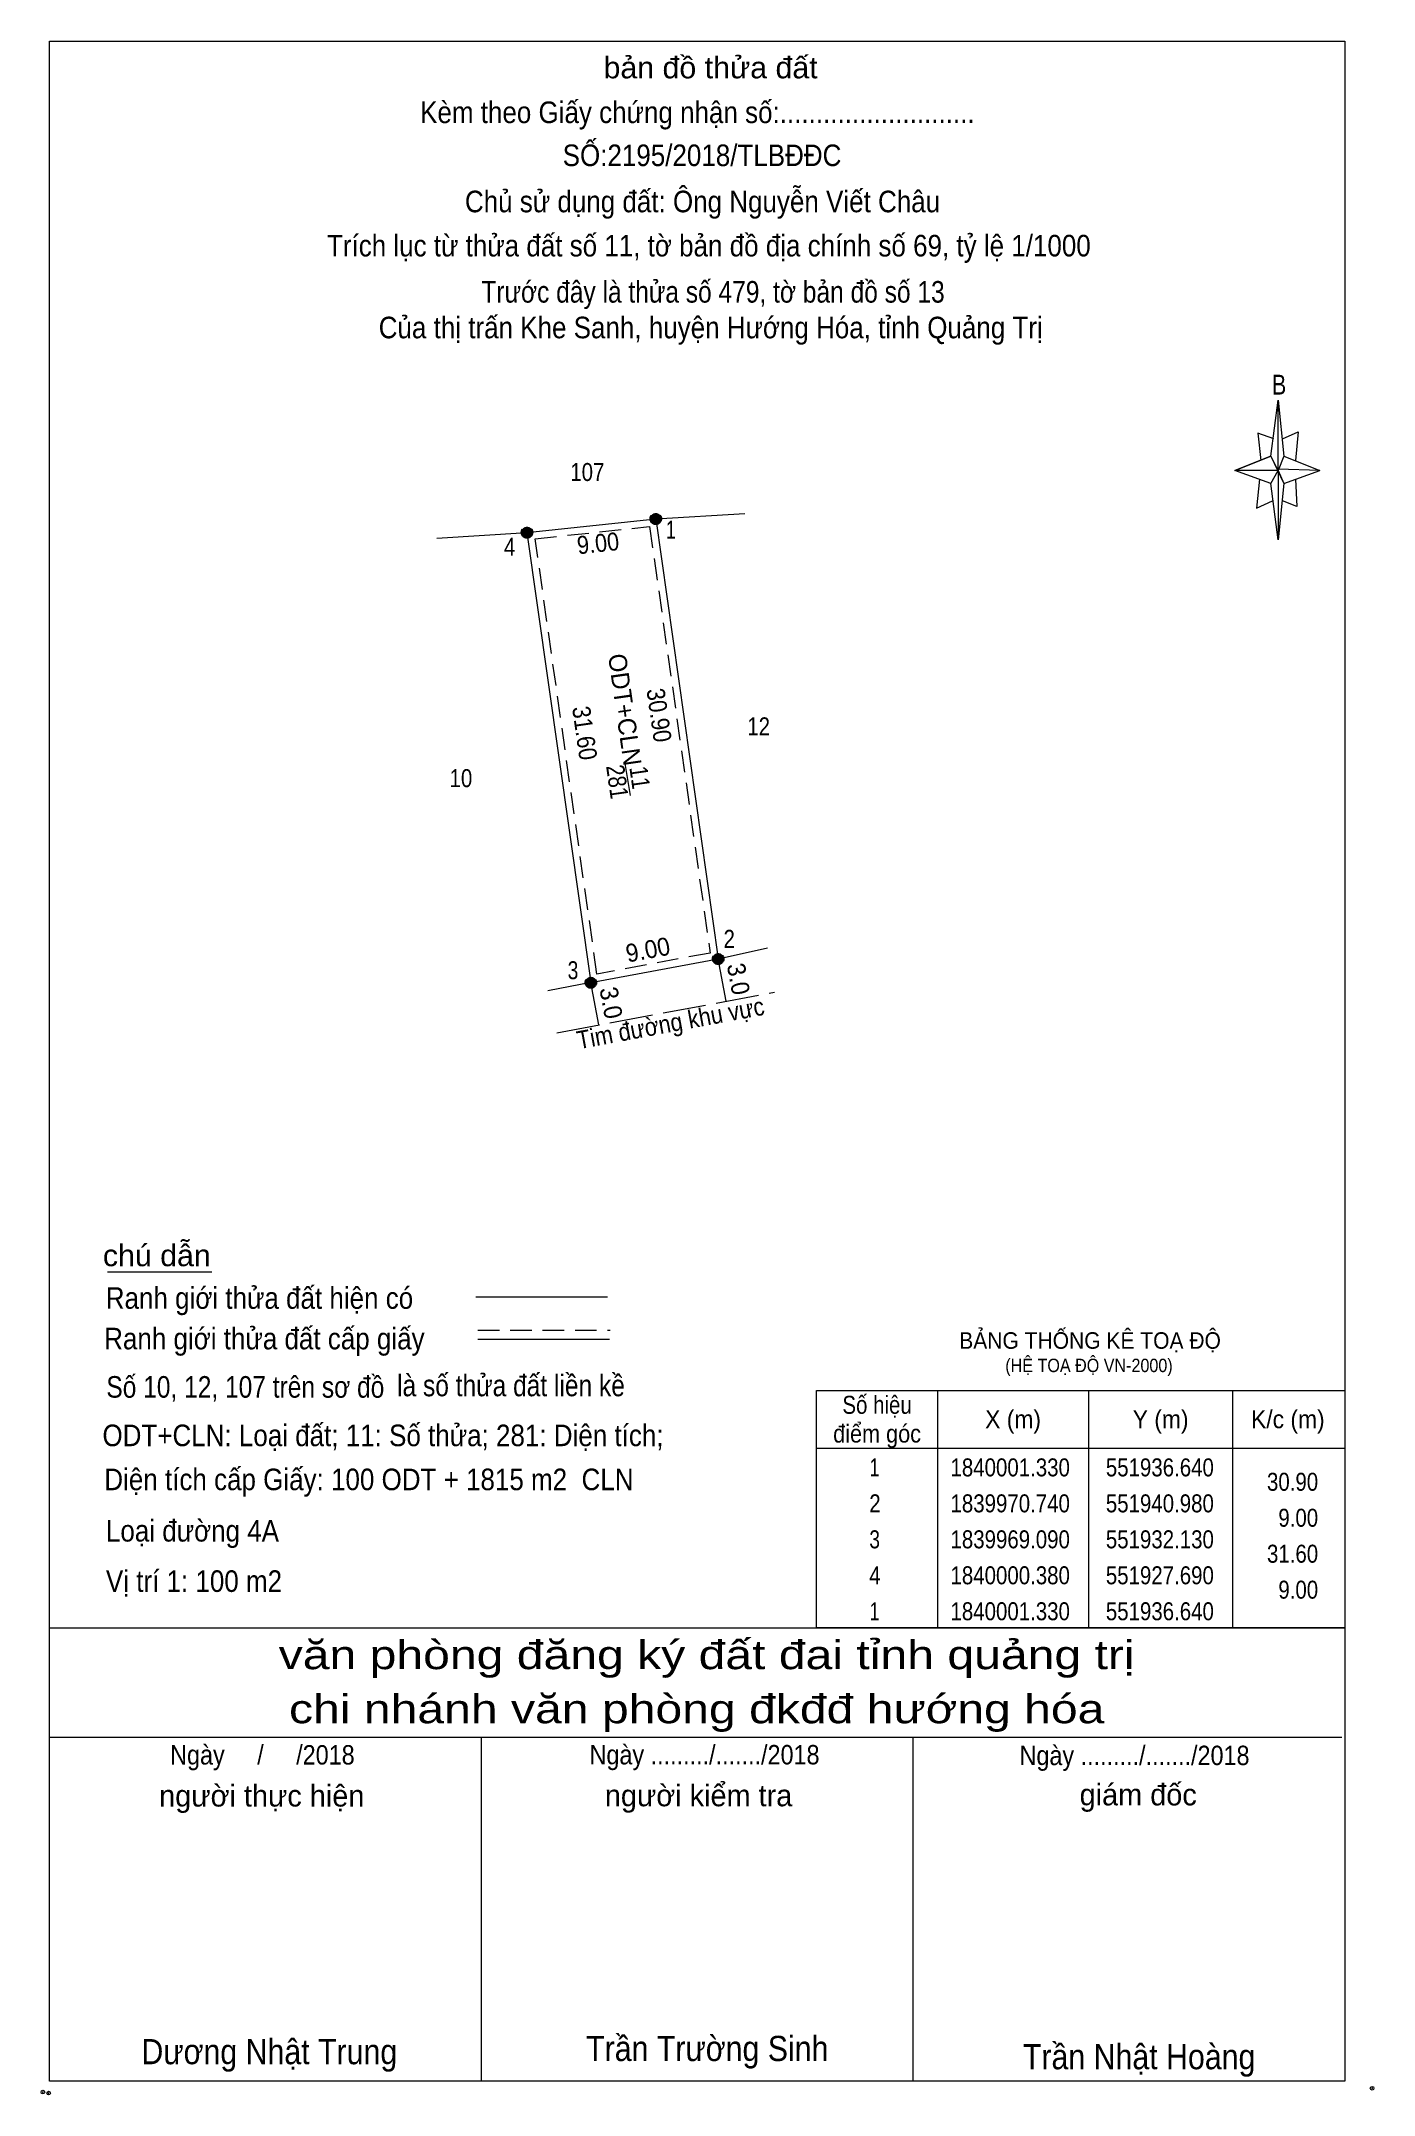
# Model space of a CAD drawing. Header units: metres. Extents: x 551894 to 551987, y 1839892 to 1840035.
import ezdxf
from ezdxf.enums import TextEntityAlignment as Align

# ---------------------------------------------------------------- set-up
doc = ezdxf.new("R2010")
doc.units = ezdxf.units.M
doc.header["$LTSCALE"] = 0.5
doc.header["$PDMODE"] = 32
doc.header["$PDSIZE"] = 0.25
doc.linetypes.add('LONG_DASHED', pattern=[7.5, 6, -1.5])
doc.linetypes.add('MEDIUM_DASHED', pattern=[4.5, 3, -1.5])
for name, color, linetype, lineweight in [('1', 7, 'MEDIUM_DASHED', 13), ('10', 7, 'Continuous', 13), ('17', 7, 'Continuous', 13), ('23', 7, 'Continuous', 13), ('5', 7, 'Continuous', 13), ('6', 7, 'Continuous', 13), ('63', 7, 'Continuous', 13)]:
    doc.layers.add(name, color=color, linetype=linetype, lineweight=lineweight)

msp = doc.modelspace()

# ---------------------------------------------------------------- hatches: boundary and pattern name
at = {"layer": '63'}
for points in [[(551937.04, 1840001.33, 1), (551936.24, 1840001.33, 1)], [(551928.09, 1840000.38, 1), (551927.29, 1840000.38, 1)], [(551941.38, 1839970.74, 1), (551940.58, 1839970.74, 1)], [(551932.53, 1839969.09, 1), (551931.73, 1839969.09, 1)]]:
    msp.add_hatch(color=256, dxfattribs=at).paths.add_polyline_path(points)

# ---------------------------------------------------------------- linework, layer by layer
at = {"layer": '1'}
msp.add_lwpolyline([(551936.21, 1840000.78), (551940.42, 1839971.14), (551932.55, 1839969.68), (551928.26, 1839999.94)], close=True, dxfattribs=at)
at = {"layer": '10'}
for p, q in [((551936.64, 1840001.33), (551942.83, 1840001.7)), ((551921.43, 1839999.97), (551927.69, 1840000.38))]:
    msp.add_line(p, q, dxfattribs=at)
at = {"layer": '17'}
msp.add_line((551898.54, 1839948.98), (551905.78, 1839948.98), dxfattribs=at)
at = {"layer": '23'}
for p, q in [((551927.69, 1840000.38), (551936.64, 1840001.33)), ((551936.64, 1840001.33), (551940.98, 1839970.74)), ((551927.69, 1840000.38), (551932.13, 1839969.09)), ((551940.98, 1839970.74), (551944.4, 1839971.51)), ((551932.13, 1839969.09), (551940.98, 1839970.74)), ((551932.13, 1839969.09), (551929.15, 1839968.52))]:
    msp.add_line(p, q, dxfattribs=at)
at = {"layer": '23', "linetype": 'LONG_DASHED'}
msp.add_line((551929.77, 1839965.6), (551944.88, 1839968.41), dxfattribs=at)
at = {"layer": '5'}
for p, q in [((551979.39, 1840005.67), (551979.89, 1840009.57)), ((551980.29, 1840005.67), (551982.79, 1840004.67)), ((551979.39, 1840003.77), (551976.89, 1840004.67)), ((551981.09, 1840004.07), (551981.19, 1840002.17)), ((551980.29, 1840003.77), (551979.89, 1839999.87)), ((551981.19, 1840002.17), (551980.19, 1840002.57)), ((551894.52, 1839924.23), (551984.52, 1839924.23)), ((551894.52, 1839916.63), (551984.32, 1839916.63)), ((551894.52, 1839916.63), (551984.32, 1839916.63)), ((551894.52, 1839916.63), (551984.32, 1839916.63)), ((551924.52, 1839892.73), (551924.52, 1839916.63)), ((551954.52, 1839892.73), (551954.52, 1839916.63))]:
    msp.add_line(p, q, dxfattribs=at)
for points in [[(551894.52, 1840034.53), (551984.52, 1840034.53), (551984.52, 1839892.73), (551894.52, 1839892.73)], [(551979.89, 1840009.57), (551980.29, 1840005.67), (551979.89, 1840004.67)], [(551979.89, 1840004.67), (551976.89, 1840004.67), (551979.39, 1840005.67), (551980.29, 1840003.77), (551982.79, 1840004.67), (551979.89, 1840004.77)], [(551979.89, 1840004.67), (551979.89, 1839999.87), (551979.39, 1840003.77)]]:
    msp.add_lwpolyline(points, close=True, dxfattribs=at)
for points in [[(551979.59, 1840006.87), (551978.49, 1840007.27), (551978.69, 1840005.37)], [(551980.19, 1840006.87), (551981.29, 1840007.37), (551981.09, 1840005.37)], [(551979.89, 1840004.67), (551979.39, 1840005.67), (551976.89, 1840004.67)], [(551978.59, 1840004.07), (551978.39, 1840002.07), (551979.49, 1840002.57)], [(551979.89, 1840004.67), (551980.29, 1840003.77), (551982.79, 1840004.67)], [(551984.52, 1839892.73), (551894.52, 1839892.73), (551894.52, 1839916.63)]]:
    msp.add_lwpolyline(points, dxfattribs=at)
for p in [(551894.05, 1839891.96), (551894.45, 1839891.89)]:
    msp.add_point(p, dxfattribs=at)
at = {"layer": '6'}
for p, q in [((551924.14, 1839947.24), (551933.28, 1839947.24)), ((551924.28, 1839944.31), (551933.42, 1839944.31))]:
    msp.add_line(p, q, dxfattribs=at)
at = {"layer": '6', "linetype": 'MEDIUM_DASHED'}
msp.add_line((551924.28, 1839944.93), (551933.48, 1839944.93), dxfattribs=at)
at = {"layer": '6'}
msp.add_point((551986.42, 1839892.23), dxfattribs=at)
at = {"layer": '63'}
for p, q in [((551934.5, 1839984.32), (551934.85, 1839982.08)), ((551941.53, 1839967.79), (551940.98, 1839970.74)), ((551932.68, 1839966.14), (551932.13, 1839969.09)), ((551956.22, 1839940.73), (551956.22, 1839924.23)), ((551966.72, 1839940.73), (551966.72, 1839924.23)), ((551976.72, 1839940.73), (551976.72, 1839924.23)), ((551947.82, 1839936.73), (551984.52, 1839936.73))]:
    msp.add_line(p, q, dxfattribs=at)
msp.add_lwpolyline([(551947.82, 1839940.73), (551984.52, 1839940.73), (551984.52, 1839924.23), (551947.82, 1839924.23)], close=True, dxfattribs=at)
at = {"layer": '63', "linetype": 'MEDIUM_DASHED'}
for centre in [(551936.64, 1840001.33), (551927.69, 1840000.38), (551940.98, 1839970.74), (551932.13, 1839969.09)]:
    msp.add_circle(centre, 0.4, dxfattribs=at)

# ---------------------------------------------------------------- texts
at = {"layer": '1'}
for s, height, width, p in [('BẢNG THỐNG KÊ TOẠ ĐỘ ', 1.15, 0.95, (551957.73, 1839943.63)), ('(HỆ TOẠ ĐỘ VN-2000)', 0.93, 0.9, (551960.93, 1839942.01))]:
    msp.add_text(s, height=height, dxfattribs=dict(at, width=width)).set_placement(p)
at = {"layer": '5'}
for s, height, width, p in [('bản đồ thửa đất', 1.5, 1.05, (551940.45, 1840031.94)), ('Kèm theo Giấy chứng nhận số:...........................', 1.5, 0.9, (551939.53, 1840028.83)), ('SỐ:2195/2018/TLBĐĐC', 1.5, 0.9, (551939.855, 1840025.84)), ('Chủ sử dụng đất: Ông Nguyễn Viết Châu', 1.5, 0.9, (551939.89, 1840022.63)), ('Trích lục từ thửa đất số 11, tờ bản đồ địa chính số 69, tỷ lệ 1/1000', 1.5, 0.9, (551940.33, 1840019.56)), ('Trước đây là thửa số 479, tờ bản đồ số 13', 1.5, 0.85, (551940.62, 1840016.35)), ('Của thị trấn Khe Sanh, huyện Hướng Hóa, tỉnh Quảng Trị', 1.5, 0.9, (551940.46, 1840013.87)), ('B', 1.378, 0.8, (551979.96, 1840009.96)), ('văn phòng đăng ký đất đai tỉnh quảng trị', 2, 1.25, (551940.175, 1839921.36)), ('chi nhánh văn phòng đkđđ hướng hóa', 2, 1.25, (551939.485, 1839917.6)), ('Ngày     /     /2018', 1.35, 0.9, (551909.305, 1839914.73)), ('Ngày ........./......./2018', 1.35, 0.9, (551940.03, 1839914.74)), ('Ngày ........./......./2018', 1.35, 0.9, (551969.91, 1839914.69)), ('Dương Nhật Trung', 1.75, 0.9, (551909.785, 1839893.9)), ('Trần Trường Sinh', 1.75, 0.9, (551940.22, 1839894.12)), ('Trần Nhật Hoàng', 1.75, 0.9, (551970.23, 1839893.55))]:
    msp.add_text(s, height=height, dxfattribs=dict(at, width=width)).set_placement(p, align=Align.CENTER)
for s, p in [('người thực hiện', (551909.26, 1839911.81)), ('người kiểm tra', (551939.615, 1839911.83)), ('giám đốc', (551970.165, 1839911.89))]:
    msp.add_text(s, height=1.5, dxfattribs=at).set_placement(p, align=Align.CENTER)
at = {"layer": '6'}
for s, width, p in [('chú dẫn', 1.05, (551898.22, 1839949.37)), ('Ranh giới thửa đất hiện có ', 0.9, (551898.42, 1839946.41)), ('Ranh giới thửa đất cấp giấy', 0.9, (551898.31, 1839943.59)), ('Số 10, 12, 107 trên sơ đồ', 0.85, (551898.46, 1839940.23)), (' là số thửa đất liền kề', 0.85, (551918.19, 1839940.33)), ('ODT+CLN: Loại đất; 11: Số thửa; 281: Diện tích;', 0.9, (551898.19, 1839936.86)), ('Diện tích cấp Giấy: 100 ODT + 1815 m2  CLN', 0.9, (551898.32, 1839933.8)), ('Loại đường 4A', 0.9, (551898.43, 1839930.23)), ('Vị trí 1: 100 m2 ', 0.9, (551898.43, 1839926.73))]:
    msp.add_text(s, height=1.5, dxfattribs=dict(at, width=width)).set_placement(p)
at = {"layer": '63'}
for s, width, p in [('107', 0.85, (551933.07, 1840003.95)), (' 1', 0.75, (551938.04, 1839999.94)), (' 4', 0.85, (551926.88, 1839998.75)), ('12', 0.85, (551944.58, 1839986.27)), ('10', 0.85, (551923.89, 1839982.67)), (' 2', 0.85, (551942.14, 1839971.5)), (' 3', 0.8, (551931.26, 1839969.32)), ('30.90', 0.85, (551982.67, 1839933.76)), ('9.00', 0.85, (551982.67, 1839931.26)), ('31.60', 0.85, (551982.67, 1839928.76)), ('9.00', 0.85, (551982.67, 1839926.26))]:
    msp.add_text(s, height=1.25, dxfattribs=dict(at, width=width)).set_placement(p, align=Align.RIGHT)
for s, rotation, width, p in [('9.00', 6.059, 0.9, (551932.694, 1839999.0054)), ('31.60', 278.076, 0.9, (551931.0878, 1839986.3428)), ('30.90', 278.075, 0.9, (551936.2578, 1839987.5828)), ('281', 278.076, 0.85, (551933.3513, 1839982.9628)), ('11', 278.076, 0.85, (551934.9145, 1839983.2528)), ('9.00', 10.561, 0.95, (551936.2055, 1839970.7588)), ('3.0', 280.561, 0.95, (551941.7742, 1839969.2245)), ('3.0', 280.561, 0.95, (551932.9242, 1839967.5645)), ('Tim đường khu vực', 10.535, 0.9, (551937.7757, 1839965.6538))]:
    msp.add_text(s, height=1.25, rotation=rotation, dxfattribs=dict(at, width=width)).set_placement(p, align=Align.CENTER)
msp.add_text('ODT+CLN', height=1.25, rotation=278.076, dxfattribs=at).set_placement((551933.8724, 1839987.9678), align=Align.CENTER)
for s, width, p in [('Số hiệu', 0.85, (551952.02, 1839939.11)), ('điểm góc', 0.9, (551952.02, 1839937.11)), ('X (m)', 0.95, (551961.47, 1839938.11)), ('Y (m)', 0.95, (551971.725, 1839938.11)), ('K/c (m)', 0.95, (551980.565, 1839938.11)), (' 1', 0.75, (551951.67, 1839934.76)), ('1840001.330', 0.85, (551961.27, 1839934.76)), ('551936.640', 0.85, (551971.67, 1839934.76)), (' 2', 0.85, (551951.675, 1839932.26)), ('1839970.740', 0.85, (551961.27, 1839932.26)), ('551940.980', 0.85, (551971.67, 1839932.26)), (' 3', 0.8, (551951.665, 1839929.76)), ('1839969.090', 0.85, (551961.27, 1839929.76)), ('551932.130', 0.85, (551971.67, 1839929.76)), (' 4', 0.85, (551951.67, 1839927.26)), ('1840000.380', 0.85, (551961.27, 1839927.26)), ('551927.690', 0.85, (551971.67, 1839927.26)), (' 1', 0.75, (551951.67, 1839924.76)), ('1840001.330', 0.85, (551961.27, 1839924.76)), ('551936.640', 0.85, (551971.67, 1839924.76))]:
    msp.add_text(s, height=1.25, dxfattribs=dict(at, width=width)).set_placement(p, align=Align.CENTER)

doc.saveas('drawing.dxf')
